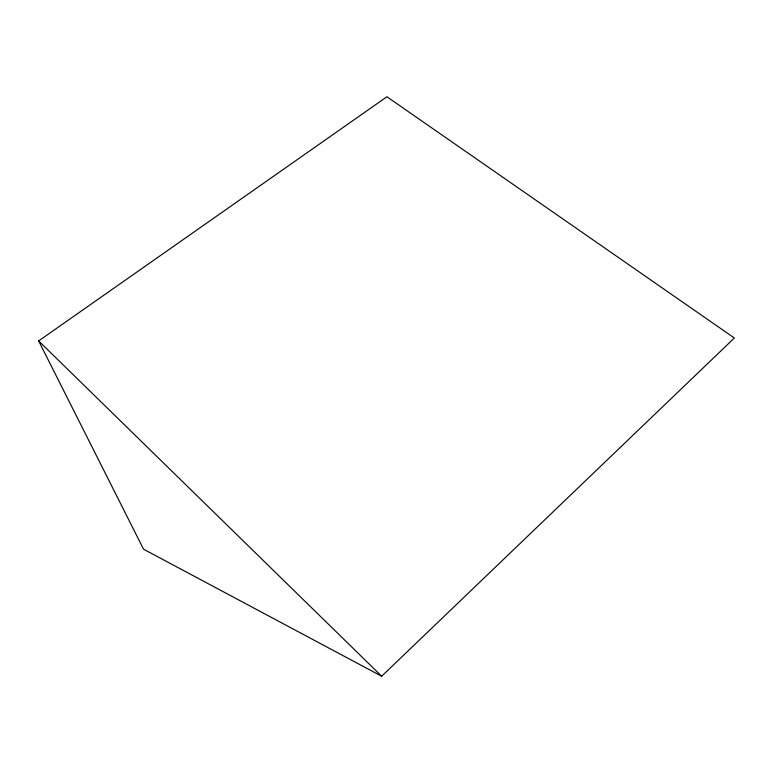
<?xml version="1.0" encoding="UTF-8"?>
<svg xmlns="http://www.w3.org/2000/svg" width="773" height="773" viewBox="0 0 773 773"><rect width="100%" height="100%" fill="white"/><g stroke="black" fill="none" stroke-linecap="round" stroke-linejoin="round"><path stroke-width="1.16" d="M381.669 676.24L734.35 338.004L386.925 96.76L38.65 340.932L143.536 549.188L381.669 676.24L38.65 340.932"/></g></svg>
